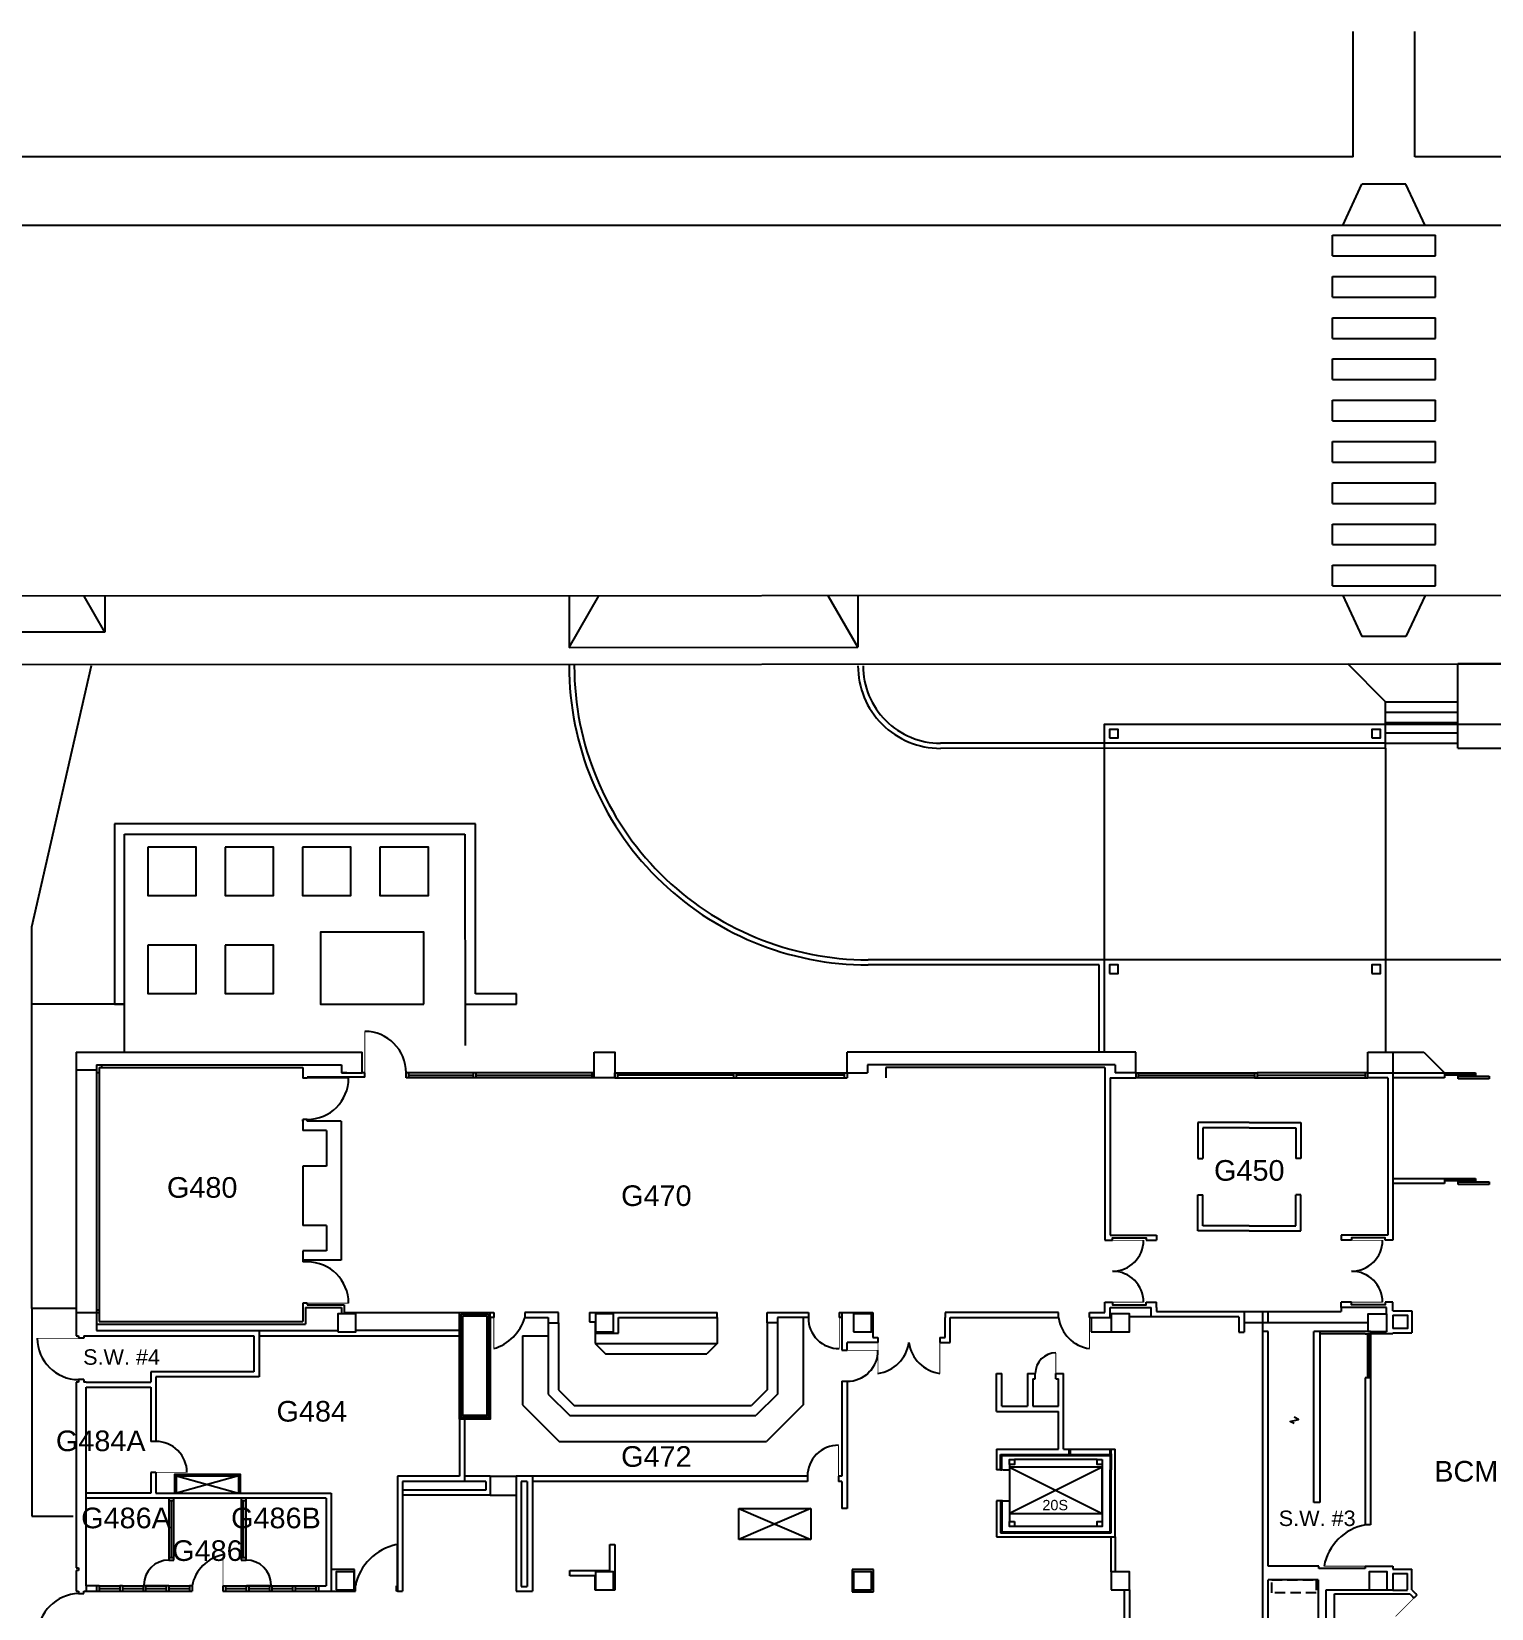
# Model space of a CAD drawing. Header units: inches. Extents: x -3386 to 4701, y -741 to 3764.
# Drawn here: x 214 to 1912, y 1929 to 3764 of the extents above; entities that cross this region are included whole.
import ezdxf
from ezdxf.enums import TextEntityAlignment as Align

# ---------------------------------------------------------------- set-up
doc = ezdxf.new("R2010")
doc.units = ezdxf.units.IN
doc.header["$LTSCALE"] = 96
doc.header["$MEASUREMENT"] = 0
doc.linetypes.add('HIDDEN2', pattern=[0.1875, 0.125, -0.0625])
for name, color, linetype in [('A-ANNO-ROOM', 4, 'CONTINUOUS'), ('A-ANNO-TEXT', 4, 'CONTINUOUS'), ('A-COLS', 5, 'CONTINUOUS'), ('A-DOOR', 2, 'CONTINUOUS'), ('A-FLOR-CASE', 3, 'CONTINUOUS'), ('A-FLOR-CASE-UPPR', 3, 'HIDDEN2'), ('A-FLOR-EVTR', 1, 'CONTINUOUS'), ('A-FLOR-STRS', 2, 'CONTINUOUS'), ('A-GLAZ', 2, 'CONTINUOUS'), ('A-GLAZ-SILL', 1, 'CONTINUOUS'), ('A-SHAFT', 1, 'CONTINUOUS'), ('A-SITE', 8, 'CONTINUOUS'), ('A-WALL-FULL', 6, 'CONTINUOUS')]:
    doc.layers.add(name, color=color, linetype=linetype)
doc.styles.add('ARIAL', font='arial.ttf')

msp = doc.modelspace()

# ---------------------------------------------------------------- linework, layer by layer
at = {"layer": 'A-COLS'}
for points in [[(570, 2251), (591, 2251), (591, 2272), (570, 2272)], [(870, 2251), (891, 2251), (891, 2272), (870, 2272)], [(1170, 2251), (1191, 2251), (1191, 2272), (1170, 2272)], [(1470, 2251), (1491, 2251), (1491, 2272), (1470, 2272)], [(1790, 2251), (1769, 2251), (1769, 2272), (1790, 2272)], [(568, 1951), (589, 1951), (589, 1972), (568, 1972)], [(870, 1951), (891, 1951), (891, 1972), (870, 1972)], [(1170, 1951), (1191, 1951), (1191, 1972), (1170, 1972)], [(1470, 1951), (1491, 1951), (1491, 1972), (1470, 1972)], [(1770, 1951), (1791, 1951), (1791, 1972), (1770, 1972)]]:
    msp.add_lwpolyline(points, close=True, dxfattribs=at)
at = {"layer": 'A-DOOR'}
for p, q in [((1857.5, 2552.5), (1893.5, 2552.5)), ((1893.5, 2552.5), (1893.5, 2549.5)), ((1893.5, 2549.5), (1857.5, 2549.5)), ((1873.5, 2548.5), (1909.5, 2548.5)), ((1873.5, 2545.5), (1873.5, 2548.5)), ((1909.5, 2545.5), (1873.5, 2545.5)), ((1909.5, 2548.5), (1909.5, 2545.5)), ((1857.5, 2429.5), (1893.5, 2429.5)), ((1893.5, 2426.5), (1857.5, 2426.5)), ((1873.5, 2425.5), (1909.5, 2425.5)), ((1873.5, 2422.5), (1873.5, 2425.5)), ((1909.5, 2422.5), (1873.5, 2422.5)), ((1893.5, 2429.5), (1893.5, 2426.5)), ((1909.5, 2425.5), (1909.5, 2422.5))]:
    msp.add_line(p, q, dxfattribs=at)
at = {"layer": 'A-DOOR', "const_width": 1}
for points in [[(601.5, 2600.5), (601.5, 2552.5)], [(534.6, 2546.1), (582.6, 2546.1)], [(1471.5, 2357.5), (1507.5, 2357.5)], [(1749.5, 2357.5), (1785.5, 2357.5)], [(534.6, 2284.4), (582.6, 2284.4)], [(1507.5, 2285.5), (1471.5, 2285.5)], [(1785.5, 2285.5), (1749.5, 2285.5)], [(751.5, 2267.5), (751.5, 2231.5)], [(1153.5, 2267.5), (1153.5, 2231.5)], [(1444.5, 2267.5), (1444.5, 2231.5)], [(220.5, 2243.5), (268.5, 2243.5)], [(1198.5, 2238.5), (1198.5, 2202.5)], [(1270.5, 2238.5), (1270.5, 2202.5)], [(1162.5, 2229.5), (1198.5, 2229.5)], [(1405.5, 2226.5), (1405.5, 2202.5)], [(1152.5, 2083), (1152.5, 2119)], [(358.5, 2087.5), (394.5, 2087.5)], [(638.5, 2003.5), (638.5, 1955.5)], [(436.5, 1955.5), (436.5, 1991.5)], [(1717.5, 1978.5), (1765.5, 1978.5)], [(373.5, 1956.5), (344.5, 1956.5)], [(463.5, 1956.5), (492.5, 1956.5)], [(1822, 1941.2), (1800.8, 1920)]]:
    msp.add_lwpolyline(points, dxfattribs=at)
at = {"layer": 'A-DOOR'}
for centre, radius, start, end in [((601.5, 2552.5), 48, 0, 90), ((534.6, 2546.1), 48, 270, 0), ((1471.5, 2357.5), 36, 270, 0), ((1749.5, 2357.5), 36, 270, 0), ((534.6, 2284.4), 48, 0, 90), ((1471.5, 2285.5), 36, 0, 90), ((1749.5, 2285.5), 36, 0, 90), ((735.8, 2283.2), 54.1, 286.9079, 343.0921), ((1153.2, 2267.2), 35.7, 179.5185, 270.4815), ((1450.5, 2273.5), 42.4, 188.078, 261.922), ((268.5, 2243.5), 48, 180, 270), ((1192.5, 2244.5), 42.4, 278.078, 351.922), ((1276.5, 2244.5), 42.4, 188.078, 261.922), ((1162.8, 2229.2), 35.7, 269.5185, 0.4815), ((1405.5, 2202.5), 24, 90, 180), ((358.8, 2087.8), 35.7, 359.5185, 90.4815), ((1152.2, 2083.3), 35.7, 89.5185, 180.4815), ((1776.6, 1967.4), 60.1, 100.6155, 169.3845), ((650.4, 1943.6), 61, 101.2047, 168.7953), ((373.5, 1956.5), 29, 90, 180), ((445, 1947), 45.3, 100.8139, 169.1861), ((463.5, 1956.5), 29, 0, 90), ((270, 1897), 49.5, 91.7357, 178.2643)]:
    msp.add_arc(centre, radius, start, end, dxfattribs=at)
at = {"layer": 'A-FLOR-CASE'}
for p, q in [((815, 2261.5), (815, 2178.5)), ((827, 2261.5), (827, 2183.5)), ((1011.5, 2267.5), (1011.5, 2237.5)), ((1069.5, 2261.5), (1069.5, 2183.5)), ((1081.5, 2261.5), (1081.5, 2178.5)), ((1111.5, 2267.5), (1111.5, 2166.1)), ((785, 2246.5), (785, 2166.1)), ((785, 2246.5), (815, 2246.5)), ((869.5, 2249.5), (869.5, 2237.5)), ((869.5, 2237.5), (1011.5, 2237.5)), ((869.5, 2237.5), (881.5, 2225.5)), ((881.5, 2225.5), (999.5, 2225.5)), ((1011.5, 2237.5), (999.5, 2225.5)), ((827, 2183.5), (845, 2165.5)), ((1069.5, 2183.5), (1051.5, 2165.5)), ((785, 2166.1), (827.6, 2123.5)), ((815, 2178.5), (840, 2153.5)), ((845, 2165.5), (1051.5, 2165.5)), ((1081.5, 2178.5), (1056.5, 2153.5)), ((1111.5, 2166.1), (1068.9, 2123.5)), ((840, 2153.5), (1056.5, 2153.5)), ((827.6, 2123.5), (1068.9, 2123.5)), ((747.5, 2083), (777.5, 2083)), ((747.5, 2061), (777.5, 2061))]:
    msp.add_line(p, q, dxfattribs=at)
at = {"layer": 'A-FLOR-CASE-UPPR'}
msp.add_lwpolyline([(1656.7, 1962.5), (1708.4, 1962.5), (1708.4, 1947.5), (1656.7, 1947.5)], close=True, dxfattribs=at)
at = {"layer": 'A-FLOR-EVTR'}
for p, q in [((1351.5, 2093.5), (1351.5, 2039.5)), ((1459.5, 2093.5), (1351.5, 2093.5)), ((1459.5, 2093.5), (1351.5, 2039.5)), ((1351.5, 2093.5), (1459.5, 2039.5)), ((1459.5, 2039.5), (1459.5, 2093.5)), ((1351.5, 2039.5), (1459.5, 2039.5))]:
    msp.add_line(p, q, dxfattribs=at)
at = {"layer": 'A-FLOR-STRS'}
msp.add_lwpolyline([(1682.9, 2144.4), (1678.1, 2146.8), (1687.7, 2149.2), (1682.9, 2151.6)], dxfattribs=at)
at = {"layer": 'A-GLAZ'}
for p, q in [((652.5, 2549.5), (727.5, 2549.5)), ((730.5, 2549.5), (865.5, 2549.5)), ((1030.5, 2549.5), (895.5, 2549.5)), ((1159.5, 2549.5), (1033.5, 2549.5)), ((1501.5, 2549.5), (1636.5, 2549.5)), ((1639.5, 2549.5), (1765.5, 2549.5)), ((376.5, 1988.5), (376.5, 2054.5)), ((460.5, 1988.5), (460.5, 2054.5)), ((292.5, 1952.5), (316.5, 1952.5)), ((319.5, 1952.5), (343.5, 1952.5)), ((346.5, 1952.5), (370.5, 1952.5)), ((373.5, 1952.5), (397.5, 1952.5)), ((439.5, 1952.5), (463.5, 1952.5)), ((466.5, 1952.5), (490.5, 1952.5)), ((493.5, 1952.5), (517.5, 1952.5)), ((520.5, 1952.5), (544.5, 1952.5))]:
    msp.add_line(p, q, dxfattribs=at)
at = {"layer": 'A-GLAZ-SILL'}
for p, q in [((868.5, 2552.5), (649.5, 2552.5)), ((649.5, 2546.5), (649.5, 2552.5)), ((652.5, 2552.5), (652.5, 2546.5)), ((727.5, 2552.5), (727.5, 2546.5)), ((730.5, 2552.5), (730.5, 2546.5)), ((865.5, 2552.5), (865.5, 2546.5)), ((868.5, 2546.5), (868.5, 2552.5)), ((892.5, 2546.5), (892.5, 2552.5)), ((892.5, 2552.5), (1159.5, 2552.5)), ((895.5, 2552.5), (895.5, 2546.5)), ((1030.5, 2552.5), (1030.5, 2546.5)), ((1033.5, 2552.5), (1033.5, 2546.5)), ((1159.5, 2552.5), (1162.5, 2552.5)), ((1159.5, 2546.5), (1159.5, 2552.5)), ((1162.5, 2552.5), (1162.5, 2546.5)), ((1498.5, 2552.5), (1498.5, 2546.5)), ((1498.5, 2552.5), (1639.5, 2552.5)), ((1501.5, 2546.5), (1501.5, 2552.5)), ((1636.5, 2552.5), (1636.5, 2546.5)), ((1768.5, 2552.5), (1639.5, 2552.5)), ((1639.5, 2552.5), (1639.5, 2546.5)), ((1765.5, 2552.5), (1765.5, 2546.5)), ((1768.5, 2546.5), (1768.5, 2552.5)), ((868.5, 2546.5), (649.5, 2546.5)), ((892.5, 2546.5), (1162.5, 2546.5)), ((1639.5, 2546.5), (1498.5, 2546.5)), ((1636.5, 2546.5), (1768.5, 2546.5)), ((373.5, 2057.5), (373.5, 1985.5)), ((379.5, 1985.5), (379.5, 2057.5)), ((457.5, 2057.5), (457.5, 1985.5)), ((463.5, 1985.5), (463.5, 2057.5)), ((379.5, 2054.5), (373.5, 2054.5)), ((463.5, 2054.5), (457.5, 2054.5)), ((373.5, 1988.5), (379.5, 1988.5)), ((373.5, 1985.5), (379.5, 1985.5)), ((457.5, 1988.5), (463.5, 1988.5)), ((457.5, 1985.5), (463.5, 1985.5)), ((292.5, 1955.5), (289.5, 1955.5)), ((289.5, 1949.5), (292.5, 1949.5)), ((292.5, 1955.5), (292.5, 1949.5)), ((292.5, 1955.5), (316.5, 1955.5)), ((292.5, 1949.5), (316.5, 1949.5)), ((316.5, 1955.5), (316.5, 1949.5)), ((319.5, 1955.5), (316.5, 1955.5)), ((316.5, 1949.5), (319.5, 1949.5)), ((319.5, 1955.5), (319.5, 1949.5)), ((319.5, 1955.5), (343.5, 1955.5)), ((319.5, 1949.5), (343.5, 1949.5)), ((343.5, 1955.5), (343.5, 1949.5)), ((346.5, 1955.5), (343.5, 1955.5)), ((343.5, 1949.5), (346.5, 1949.5)), ((346.5, 1955.5), (346.5, 1949.5)), ((346.5, 1955.5), (370.5, 1955.5)), ((346.5, 1949.5), (370.5, 1949.5)), ((370.5, 1955.5), (370.5, 1949.5)), ((373.5, 1955.5), (370.5, 1955.5)), ((370.5, 1949.5), (373.5, 1949.5)), ((373.5, 1955.5), (373.5, 1949.5)), ((373.5, 1955.5), (397.5, 1955.5)), ((373.5, 1949.5), (397.5, 1949.5)), ((400.5, 1955.5), (397.5, 1955.5)), ((397.5, 1955.5), (397.5, 1949.5)), ((397.5, 1949.5), (400.5, 1949.5)), ((400.5, 1955.5), (400.5, 1949.5)), ((436.5, 1955.5), (439.5, 1955.5)), ((436.5, 1955.5), (436.5, 1949.5)), ((436.5, 1949.5), (439.5, 1949.5)), ((439.5, 1955.5), (439.5, 1949.5)), ((439.5, 1955.5), (463.5, 1955.5)), ((439.5, 1949.5), (463.5, 1949.5)), ((463.5, 1955.5), (463.5, 1949.5)), ((463.5, 1955.5), (466.5, 1955.5)), ((463.5, 1949.5), (466.5, 1949.5)), ((466.5, 1955.5), (466.5, 1949.5)), ((466.5, 1955.5), (490.5, 1955.5)), ((466.5, 1949.5), (490.5, 1949.5)), ((490.5, 1955.5), (490.5, 1949.5)), ((490.5, 1955.5), (493.5, 1955.5)), ((490.5, 1949.5), (493.5, 1949.5)), ((493.5, 1955.5), (493.5, 1949.5)), ((493.5, 1955.5), (517.5, 1955.5)), ((493.5, 1949.5), (517.5, 1949.5)), ((517.5, 1955.5), (517.5, 1949.5)), ((517.5, 1955.5), (520.5, 1955.5)), ((517.5, 1949.5), (520.5, 1949.5)), ((520.5, 1955.5), (520.5, 1949.5)), ((520.5, 1955.5), (544.5, 1955.5)), ((520.5, 1949.5), (544.5, 1949.5)), ((544.5, 1955.5), (544.5, 1949.5)), ((544.5, 1955.5), (547.5, 1955.5)), ((544.5, 1949.5), (547.5, 1949.5))]:
    msp.add_line(p, q, dxfattribs=at)
at = {"layer": 'A-SHAFT'}
for p, q in [((382.5, 2083.5), (454.5, 2063.5)), ((454.5, 2083.5), (382.5, 2063.5)), ((1036.5, 2009.5), (1036.5, 2045.5)), ((1036.5, 2045.5), (1120.5, 2045.5)), ((1036.5, 2045.5), (1120.5, 2009.5)), ((1120.5, 2045.5), (1036.5, 2009.5)), ((1120.5, 2045.5), (1120.5, 2009.5)), ((1120.5, 2009.5), (1036.5, 2009.5))]:
    msp.add_line(p, q, dxfattribs=at)
at = {"layer": 'A-SITE'}
for p, q in [((1751.2, 3617.9), (1751.2, 3763.7)), ((1823.2, 3617.9), (1823.2, 3763.7)), ((1751.2, 3617.9), (-3372.6, 3617.9)), ((1751.2, 3617.9), (121.3, 3617.9)), ((4519.3, 3617.9), (1823.2, 3617.9)), ((4519.3, 3617.9), (1823.2, 3617.9)), ((1739.2, 3538), (1761.6, 3586)), ((1812.8, 3586), (1761.6, 3586)), ((1835.2, 3537.9), (1812.8, 3586)), ((4519.3, 3537.9), (-3372.6, 3537.9)), ((4519.3, 3537.9), (121.3, 3537.9)), ((1727.2, 3502.8), (1727.2, 3526.8)), ((1727.2, 3526.8), (1847.2, 3526.8)), ((1847.2, 3502.8), (1847.2, 3526.8)), ((1727.2, 3502.8), (1847.2, 3502.8)), ((1727.2, 3454.8), (1727.2, 3478.8)), ((1727.2, 3478.8), (1847.2, 3478.8)), ((1847.2, 3454.8), (1847.2, 3478.8)), ((1727.2, 3454.8), (1847.2, 3454.8)), ((1727.2, 3406.8), (1727.2, 3430.8)), ((1727.2, 3430.8), (1847.2, 3430.8)), ((1847.2, 3406.8), (1847.2, 3430.8)), ((1727.2, 3406.8), (1847.2, 3406.8)), ((1727.2, 3358.8), (1727.2, 3382.8)), ((1727.2, 3382.8), (1847.2, 3382.8)), ((1847.2, 3358.8), (1847.2, 3382.8)), ((1727.2, 3358.8), (1847.2, 3358.8)), ((1727.2, 3310.8), (1727.2, 3334.8)), ((1727.2, 3334.8), (1847.2, 3334.8)), ((1847.2, 3310.8), (1847.2, 3334.8)), ((1727.2, 3310.8), (1847.2, 3310.8)), ((1727.2, 3262.8), (1727.2, 3286.8)), ((1727.2, 3286.8), (1847.2, 3286.8)), ((1847.2, 3262.8), (1847.2, 3286.8)), ((1727.2, 3262.8), (1847.2, 3262.8)), ((1727.2, 3214.8), (1727.2, 3238.8)), ((1727.2, 3238.8), (1847.2, 3238.8)), ((1847.2, 3214.8), (1847.2, 3238.8)), ((1727.2, 3214.8), (1847.2, 3214.8)), ((1727.2, 3166.8), (1727.2, 3190.8)), ((1727.2, 3190.8), (1847.2, 3190.8)), ((1847.2, 3166.8), (1847.2, 3190.8)), ((1727.2, 3166.8), (1847.2, 3166.8)), ((1727.2, 3118.8), (1727.2, 3142.8)), ((1727.2, 3142.8), (1847.2, 3142.8)), ((1847.2, 3118.8), (1847.2, 3142.8)), ((1727.2, 3118.8), (1847.2, 3118.8)), ((2118.6, 3107.9), (121.3, 3106.9)), ((299.2, 3065), (274.9, 3107)), ((299.2, 3107), (299.2, 3065)), ((839.2, 3107.3), (839.2, 3047.3)), ((839.2, 3047.3), (873.8, 3107.3)), ((1175.2, 3047.4), (1140.5, 3107.4)), ((1175.2, 3107.4), (1175.2, 3047.4)), ((1739.2, 3107.7), (1761.6, 3059.8)), ((1835.2, 3107.8), (1812.8, 3059.8)), ((299.2, 3065), (121.2, 3064.9)), ((839.2, 3047.3), (1175.2, 3047.4)), ((1812.8, 3059.8), (1761.6, 3059.8)), ((30.1, 3027.5), (2145.8, 3028.1)), ((839.2, 3027.7), (839.2, 3025.8)), ((845.2, 3027.7), (845.2, 3025.8)), ((1789, 2983.9), (1745, 3028)), ((1873, 2929.9), (1873, 3028.4)), ((1873, 3028.4), (2071, 3028.4)), ((214, 2722), (283.6, 3026.3)), ((1789, 2929.9), (1789, 2983.9)), ((1789, 2983.9), (1873, 2983.9)), ((1789, 2971.9), (1873, 2971.9)), ((1789, 2959.9), (1873, 2959.9)), ((1789, 2935.9), (1271.2, 2935.8)), ((1789, 2947.9), (1873, 2947.9)), ((1789, 2935.9), (1873, 2935.9)), ((1789, 2929.9), (1271.2, 2929.8)), ((1789, 2929.9), (1789, 2576.7)), ((1873, 2929.9), (1975, 2929.9)), ((730.1, 2842.1), (310.1, 2842.1)), ((310.1, 2842.1), (310.1, 2632.1)), ((322, 2576.5), (322, 2830)), ((322, 2830), (718, 2830)), ((718, 2830), (718.1, 2584.1)), ((730.1, 2644.1), (730.1, 2842.1)), ((214, 2278), (214, 2722)), ((1462, 2683.8), (1187.2, 2683.8)), ((2092, 2684), (1462, 2683.8)), ((1462, 2576.5), (1462, 2683.8)), ((1456, 2677.8), (1187.2, 2677.8)), ((1456, 2576.5), (1456, 2677.8)), ((778.1, 2644.1), (730.1, 2644.1)), ((778.1, 2632.1), (778.1, 2644.1)), ((322, 2632.1), (214, 2632.1)), ((310.1, 2632.1), (322, 2632.1)), ((718.1, 2632.1), (778.1, 2632.1)), ((265.5, 2278), (214, 2278)), ((214, 2278), (214, 2036.6)), ((214, 2036.6), (262, 2036.6))]:
    msp.add_line(p, q, dxfattribs=at)
msp.add_lwpolyline([(1462, 2683.8), (1462, 2957.9), (2117, 2957.9), (2117, 2661.8), (2060, 2661.8), (2060, 2576.7)], dxfattribs=at)
for points in [[(1468, 2941.9), (1478, 2941.9), (1478, 2951.9), (1468, 2951.9)], [(1773, 2941.9), (1783, 2941.9), (1783, 2951.9), (1773, 2951.9)], [(349, 2815), (349, 2758.6), (405.4, 2758.6), (405.4, 2815)], [(439, 2815), (439, 2758.6), (495.4, 2758.6), (495.4, 2815)], [(529, 2815), (529, 2758.6), (585.4, 2758.6), (585.4, 2815)], [(619, 2815), (619, 2758.6), (675.4, 2758.6), (675.4, 2815)], [(670.1, 2632.1), (670.1, 2716.1), (550.1, 2716.1), (550.1, 2632.1)], [(349, 2701), (349, 2644.6), (405.4, 2644.6), (405.4, 2701)], [(439, 2701), (439, 2644.6), (495.4, 2644.6), (495.4, 2701)], [(1468, 2667.8), (1478, 2667.8), (1478, 2677.8), (1468, 2677.8)], [(1773, 2667.8), (1783, 2667.8), (1783, 2677.8), (1773, 2677.8)]]:
    msp.add_lwpolyline(points, close=True, dxfattribs=at)
for centre, radius in [((1187.2, 3025.8), 348), ((1187.2, 3025.8), 342), ((1271.2, 3025.8), 96), ((1271.2, 3025.8), 90)]:
    msp.add_arc(centre, radius, 180, 270.01, dxfattribs=at)
at = {"layer": 'A-WALL-FULL'}
for p, q in [((265.5, 2576.5), (598.5, 2576.5)), ((265.5, 2576.5), (265.5, 2246.5)), ((598.5, 2552.5), (598.5, 2576.5)), ((1162.5, 2552.5), (1162.5, 2576.5)), ((1498.5, 2576.5), (1162.5, 2576.5)), ((1498.5, 2552.5), (1498.5, 2576.5)), ((1768.5, 2576.5), (1792.5, 2576.5)), ((1768.5, 2552.5), (1768.5, 2576.5)), ((1792.5, 2576.5), (1797.5, 2576.5)), ((1797.5, 2576.5), (1797.5, 2546.5)), ((1797.5, 2576.5), (1833.5, 2576.5)), ((1833.5, 2576.5), (1857.5, 2552.5)), ((289.5, 2555.5), (265.5, 2555.5)), ((289.5, 2561.5), (289.5, 2252.5)), ((289.5, 2561.5), (574.5, 2561.5)), ((292.5, 2552.5), (289.5, 2552.5)), ((292.5, 2558.5), (529.4, 2558.5)), ((292.5, 2558.5), (292.5, 2263)), ((295.5, 2558.5), (295.5, 2561.5)), ((529.4, 2558.5), (529.4, 2546.1)), ((574.5, 2561.5), (574.5, 2552.5)), ((580.5, 2552.5), (574.5, 2552.5)), ((574.5, 2552.5), (598.5, 2552.5)), ((601.5, 2552.5), (598.5, 2552.5)), ((601.5, 2547.4), (601.5, 2552.5)), ((1162.5, 2552.5), (1186.5, 2552.5)), ((1186.5, 2561.5), (1186.5, 2552.5)), ((1474.5, 2561.5), (1186.5, 2561.5)), ((1207.5, 2558.5), (1207.5, 2546.5)), ((1462.5, 2558.5), (1207.5, 2558.5)), ((1462.5, 2558.5), (1462.5, 2546.5)), ((1474.5, 2561.5), (1474.5, 2552.5)), ((1498.5, 2552.5), (1474.5, 2552.5)), ((1768.5, 2552.5), (1797.5, 2552.5)), ((1797.5, 2552.5), (1857.5, 2552.5)), ((1857.5, 2552.5), (1857.5, 2546.5)), ((534.6, 2546.1), (529.4, 2546.1)), ((601.5, 2547.4), (534.6, 2547.4)), ((534.6, 2546.1), (534.6, 2547.4)), ((1462.5, 2546.5), (1462.5, 2357.5)), ((1468.5, 2546.5), (1468.5, 2363.5)), ((1468.5, 2546.5), (1498.5, 2546.5)), ((1791.5, 2546.5), (1768.5, 2546.5)), ((1791.5, 2546.5), (1791.5, 2363.5)), ((1797.5, 2546.5), (1797.5, 2357.5)), ((1857.5, 2546.5), (1797.5, 2546.5)), ((1797.5, 2546.5), (1797.5, 2426.5)), ((529.4, 2496.1), (529.4, 2498.1)), ((534.6, 2498.1), (529.4, 2498.1)), ((529.4, 2498.1), (529.4, 2485.4)), ((534.6, 2496.1), (534.6, 2498.1)), ((574.1, 2496.1), (534.6, 2496.1)), ((574.1, 2496.1), (574.1, 2334.4)), ((556.9, 2485.4), (529.4, 2485.4)), ((556.9, 2485.4), (556.9, 2443.6)), ((1630.5, 2494.5), (1570.5, 2494.5)), ((1570.5, 2494.5), (1570.5, 2452.5)), ((1630.5, 2488.5), (1576.5, 2488.5)), ((1576.5, 2488.5), (1576.5, 2452.5)), ((1630.5, 2494.5), (1690.5, 2494.5)), ((1630.5, 2488.5), (1684.5, 2488.5)), ((1684.5, 2488.5), (1684.5, 2452.5)), ((1690.5, 2494.5), (1690.5, 2452.5)), ((556.9, 2443.6), (529.4, 2443.6)), ((529.4, 2443.6), (529.4, 2374.9)), ((1570.5, 2452.5), (1576.5, 2452.5)), ((1690.5, 2452.5), (1684.5, 2452.5)), ((1797.5, 2429.5), (1857.5, 2429.5)), ((1857.5, 2423.5), (1797.5, 2423.5)), ((1857.5, 2429.5), (1857.5, 2423.5)), ((1570.5, 2410.5), (1576.5, 2410.5)), ((1570.5, 2368.5), (1570.5, 2410.5)), ((1576.5, 2374.5), (1576.5, 2410.5)), ((1690.5, 2410.5), (1684.5, 2410.5)), ((1684.5, 2374.5), (1684.5, 2410.5)), ((1690.5, 2368.5), (1690.5, 2410.5)), ((556.9, 2374.9), (529.4, 2374.9)), ((556.9, 2374.9), (556.9, 2345.1)), ((1630.5, 2368.5), (1570.5, 2368.5)), ((1630.5, 2374.5), (1576.5, 2374.5)), ((1630.5, 2374.5), (1684.5, 2374.5)), ((1630.5, 2368.5), (1690.5, 2368.5)), ((1462.5, 2357.5), (1471.5, 2357.5)), ((1468.5, 2363.5), (1522.5, 2363.5)), ((1510.5, 2357.5), (1522.5, 2357.5)), ((1522.5, 2363.5), (1522.5, 2357.5)), ((1737.5, 2363.5), (1737.5, 2357.5)), ((1791.5, 2363.5), (1737.5, 2363.5)), ((1749.5, 2357.5), (1737.5, 2357.5)), ((1797.5, 2357.5), (1788.5, 2357.5)), ((556.9, 2345.1), (529.4, 2345.1)), ((529.4, 2345.1), (529.4, 2334.4)), ((529.4, 2334.4), (529.4, 2332.4)), ((574.1, 2334.4), (529.4, 2334.4)), ((534.6, 2332.4), (529.4, 2332.4)), ((534.6, 2334.4), (534.6, 2332.4)), ((289.5, 2276.5), (292.5, 2276.5)), ((534.6, 2284.4), (529.4, 2284.4)), ((529.4, 2284.4), (529.4, 2263)), ((532.4, 2279.5), (574.5, 2279.5)), ((532.4, 2279.5), (532.4, 2260)), ((534.6, 2284.4), (534.6, 2282.5)), ((534.6, 2282.5), (577.5, 2282.5)), ((574.5, 2279.5), (574.5, 2272)), ((577.5, 2282.5), (577.5, 2273.5)), ((1462.5, 2285.5), (1471.5, 2285.5)), ((1462.5, 2273.5), (1462.5, 2285.5)), ((1468.5, 2279.5), (1516.5, 2279.5)), ((1468.5, 2267.5), (1468.5, 2279.5)), ((1510.5, 2285.5), (1522.5, 2285.5)), ((1516.5, 2268.5), (1516.5, 2279.5)), ((1522.5, 2279.5), (1522.5, 2285.5)), ((1522.5, 2279.5), (1522.5, 2274.5)), ((1737.5, 2279.5), (1737.5, 2285.5)), ((1749.5, 2285.5), (1737.5, 2285.5)), ((1737.5, 2279.5), (1737.5, 2274.5)), ((1790, 2279.5), (1737.5, 2279.5)), ((1797.5, 2285.5), (1788.5, 2285.5)), ((1790, 2272), (1790, 2279.5)), ((1797.5, 2275.3), (1797.5, 2285.5)), ((1797.5, 2275.3), (1819.5, 2275.3)), ((1819.5, 2275.3), (1819.5, 2249.8)), ((265.5, 2273.5), (289.5, 2273.5)), ((289.5, 2273.5), (292.5, 2273.5)), ((289.5, 2260), (532.4, 2260)), ((292.5, 2263), (529.4, 2263)), ((577.5, 2273.5), (711.5, 2273.5)), ((713.5, 2271.5), (745.5, 2271.5)), ((715.5, 2269.5), (743.5, 2269.5)), ((747.5, 2267.5), (747.5, 2273.5)), ((751.5, 2267.5), (747.5, 2267.5)), ((751.5, 2273.5), (751.5, 2267.5)), ((787.5, 2273.5), (787.5, 2267.5)), ((827, 2273.5), (787.5, 2273.5)), ((787.5, 2267.5), (815, 2267.5)), ((815, 2267.5), (815, 2261.5)), ((815, 2261.5), (827, 2261.5)), ((827, 2261.5), (827, 2273.5)), ((863, 2273.5), (863, 2262.5)), ((863, 2273.5), (1011.5, 2273.5)), ((863, 2262.5), (869.5, 2262.5)), ((869.5, 2262.5), (869.5, 2249.5)), ((896.5, 2249.5), (896.5, 2267.5)), ((896.5, 2267.5), (1011.5, 2267.5)), ((1011.5, 2267.5), (1011.5, 2273.5)), ((1069.5, 2273.5), (1117.5, 2273.5)), ((1069.5, 2261.5), (1069.5, 2273.5)), ((1081.5, 2261.5), (1069.5, 2261.5)), ((1117.5, 2267.5), (1081.5, 2267.5)), ((1081.5, 2267.5), (1081.5, 2261.5)), ((1117.5, 2273.5), (1117.5, 2267.5)), ((1153.5, 2273.5), (1153.5, 2267.5)), ((1153.5, 2273.5), (1156.5, 2273.5)), ((1156.5, 2267.5), (1153.5, 2267.5)), ((1156.5, 2273.5), (1156.5, 2267.5)), ((1156.5, 2273.5), (1192.5, 2273.5)), ((1156.5, 2267.5), (1156.5, 2229.5)), ((1192.5, 2273.5), (1192.5, 2250.5)), ((1408.5, 2273.5), (1276.5, 2273.5)), ((1276.5, 2273.5), (1276.5, 2267.5)), ((1276.5, 2244.5), (1276.5, 2267.5)), ((1282.5, 2238.5), (1282.5, 2267.5)), ((1282.5, 2267.5), (1408.5, 2267.5)), ((1408.5, 2267.5), (1408.5, 2273.5)), ((1444.5, 2267.5), (1444.5, 2273.5)), ((1444.5, 2273.5), (1462.5, 2273.5)), ((1444.5, 2267.5), (1468.5, 2267.5)), ((1446.5, 2267.5), (1446.5, 2250.9)), ((1516.5, 2268.5), (1491, 2268.5)), ((1618.5, 2268.5), (1516.5, 2268.5)), ((1522.5, 2274.5), (1624.5, 2274.5)), ((1618.5, 2268.5), (1618.5, 2250.5)), ((1624.5, 2274.5), (1624.5, 2250.5)), ((1624.5, 2274.5), (1737.5, 2274.5)), ((1769, 2261.5), (1624.5, 2261.5)), ((1646.4, 1961.5), (1646.4, 2274.5)), ((1652.4, 2261.5), (1652.4, 2274.5)), ((1797.5, 2270.3), (1797.5, 2254.8)), ((265.5, 2246.5), (268.5, 2246.5)), ((268.5, 2246.5), (268.5, 2243.5)), ((274.5, 2243.5), (268.5, 2243.5)), ((274.5, 2246.5), (274.5, 2243.5)), ((274.5, 2246.5), (289.5, 2246.5)), ((289.5, 2252.5), (478.5, 2252.5)), ((289.5, 2246.5), (472.5, 2246.5)), ((472.5, 2246.5), (472.5, 2204.5)), ((478.5, 2252.5), (478.5, 2198.5)), ((478.5, 2252.5), (570, 2252.5)), ((478.5, 2246.5), (711.5, 2246.5)), ((711.5, 2252.5), (591, 2252.5)), ((869.5, 2249.5), (896.5, 2249.5)), ((1162.5, 2229.5), (1162.5, 2238.5)), ((1198.5, 2238.5), (1162.5, 2238.5)), ((1192.5, 2250.5), (1192.5, 2244.5)), ((1192.5, 2244.5), (1198.5, 2244.5)), ((1198.5, 2244.5), (1198.5, 2238.5)), ((1270.5, 2244.5), (1270.5, 2238.5)), ((1270.5, 2244.5), (1276.5, 2244.5)), ((1270.5, 2238.5), (1282.5, 2238.5)), ((1446.5, 2250.9), (1470, 2250.9)), ((1618.5, 2250.5), (1624.5, 2250.5)), ((1652.4, 2251.4), (1646.4, 2251.4)), ((1652.4, 1978.5), (1652.4, 2251.4)), ((1771.5, 2251.4), (1705.5, 2251.4)), ((1705.5, 2052.5), (1705.5, 2251.4)), ((1712.5, 2251.4), (1712.5, 2052.5)), ((1765.5, 2248.5), (1712.5, 2248.5)), ((1765.5, 2248.5), (1771.5, 2248.5)), ((1768.5, 2197.5), (1768.5, 2248.5)), ((1770.1, 2197.5), (1770.1, 2248.5)), ((1771.5, 2251.4), (1771.5, 2026.5)), ((1780.5, 2248.5), (1771.5, 2248.5)), ((1797.5, 2248.5), (1780.5, 2248.5)), ((1797.5, 2249.8), (1819.5, 2249.8)), ((1797.5, 2249.8), (1797.5, 2248.5)), ((1156.5, 2229.5), (1162.5, 2229.5)), ((472.5, 2204.5), (352.5, 2204.5)), ((352.5, 2204.5), (352.5, 2192.5)), ((1336.5, 2202.5), (1342.5, 2202.5)), ((1336.5, 2158.5), (1336.5, 2202.5)), ((1342.5, 2164.5), (1342.5, 2202.5)), ((1372.5, 2202.5), (1372.5, 2164.5)), ((1372.5, 2202.5), (1381.5, 2202.5)), ((1381.5, 2196.5), (1381.5, 2202.5)), ((1405.5, 2196.5), (1405.5, 2202.5)), ((1405.5, 2202.5), (1414.5, 2202.5)), ((1414.5, 2114.5), (1414.5, 2202.5)), ((268.5, 2192.5), (265.5, 2192.5)), ((265.5, 2192.5), (265.5, 1976.5)), ((268.5, 2195.5), (268.5, 2192.5)), ((274.5, 2195.5), (268.5, 2195.5)), ((274.5, 2195.5), (274.5, 2192.5)), ((277.5, 2192.5), (274.5, 2192.5)), ((277.5, 2192.5), (352.5, 2192.5)), ((277.5, 2186.5), (352.5, 2186.5)), ((352.5, 2186.5), (352.5, 2123.5)), ((478.5, 2198.5), (358.5, 2198.5)), ((358.5, 2198.5), (358.5, 2123.5)), ((1156.5, 2193.5), (1156.5, 2083)), ((1156.5, 2193.5), (1162.5, 2193.5)), ((1162.5, 2193.5), (1162.5, 2045.5)), ((1378.5, 2196.5), (1381.5, 2196.5)), ((1378.5, 2196.5), (1378.5, 2164.5)), ((1405.5, 2196.5), (1408.5, 2196.5)), ((1408.5, 2164.5), (1408.5, 2196.5)), ((1765.5, 2197.5), (1765.5, 2026.5)), ((1771.5, 2197.5), (1765.5, 2197.5)), ((711.5, 2149.5), (711.5, 2083)), ((717.5, 2149.5), (717.5, 2077)), ((1336.5, 2158.5), (1408.5, 2158.5)), ((1342.5, 2164.5), (1372.5, 2164.5)), ((1378.5, 2164.5), (1408.5, 2164.5)), ((1408.5, 2114.5), (1408.5, 2158.5)), ((358.5, 2123.5), (352.5, 2123.5)), ((1336.5, 2114.5), (1408.5, 2114.5)), ((1336.5, 2114.5), (1336.5, 2090.5)), ((1414.5, 2114.5), (1474.5, 2114.5)), ((1421.1, 2108.5), (1421.1, 2114.5)), ((1422.6, 2108.5), (1422.6, 2114.5)), ((1468.5, 2108.5), (1468.5, 2114.9)), ((1470, 2108.5), (1470, 2114.5)), ((1474.5, 2108.5), (1474.5, 2114.5)), ((1341, 2090.5), (1341, 2108.5)), ((1341, 2108.5), (1421.1, 2108.5)), ((1342.5, 2090.5), (1342.5, 2107)), ((1342.5, 2107), (1468.5, 2107)), ((1351.5, 2096.5), (1351.5, 2090.5)), ((1453.5, 2102.5), (1357.5, 2102.5)), ((1422.6, 2108.5), (1468.5, 2108.5)), ((1459.5, 2096.5), (1459.5, 2090.5)), ((1468.5, 2107), (1468.5, 2090.5)), ((1470, 2109.2), (1470, 2090.5)), ((1474.5, 2090.5), (1474.5, 2108.5)), ((358.5, 2087.5), (352.5, 2087.5)), ((352.5, 2087.5), (352.5, 2063.5)), ((358.5, 2087.5), (358.5, 2063.5)), ((639.5, 2083), (639.5, 1949.5)), ((711.5, 2083), (639.5, 2083)), ((717.5, 2077), (645.5, 2077)), ((645.5, 2077), (645.5, 1949.5)), ((747.5, 2083), (717.5, 2083)), ((742.2, 2077), (717.5, 2077)), ((742.2, 2077), (742.2, 2067)), ((747.5, 2083), (747.5, 2061)), ((777.5, 2083), (777.5, 1949.5)), ((1116.5, 2083), (777.5, 2083)), ((783.5, 2077), (783.5, 1954.8)), ((790.5, 2077), (783.5, 2077)), ((790.5, 2077), (790.5, 1954.8)), ((796.5, 2083), (796.5, 1949.5)), ((1116.5, 2077), (796.5, 2077)), ((1116.5, 2083), (1116.5, 2077)), ((1156.5, 2083), (1152.5, 2083)), ((1152.5, 2083), (1152.5, 2077)), ((1156.5, 2077), (1152.5, 2077)), ((1156.5, 2077), (1156.5, 2045.5)), ((1342.5, 2090.5), (1336.5, 2090.5)), ((1341, 2090.5), (1342.5, 2090.5)), ((1343.2, 2090.5), (1351.5, 2090.5)), ((1459.5, 2090.5), (1459.5, 2030.5)), ((1468.5, 2018.5), (1468.5, 2090.5)), ((1470, 2017), (1470, 2090.5)), ((1474.5, 2012.5), (1474.5, 2090.5)), ((352.5, 2063.5), (277.5, 2063.5)), ((352.5, 2057.5), (277.5, 2057.5)), ((556.5, 2057.5), (352.5, 2057.5)), ((358.5, 2063.5), (562.5, 2063.5)), ((556.5, 2057.5), (556.5, 1955.5)), ((562.5, 2063.5), (562.5, 2057.5)), ((562.5, 2057.5), (562.5, 1949.5)), ((742.2, 2067), (645.5, 2067)), ((747.5, 2061), (645.5, 2061)), ((1162.5, 2045.5), (1156.5, 2045.5)), ((1336.5, 2054.5), (1336.5, 2012.5)), ((1343.2, 2054.5), (1336.5, 2054.5)), ((1341, 2054.5), (1341, 2017)), ((1342.5, 2054.5), (1342.5, 2018.5)), ((1343.2, 2054.5), (1351.5, 2054.5)), ((1351.5, 2054.5), (1351.5, 2030.5)), ((1712.5, 2052.5), (1705.5, 2052.5)), ((1342.5, 2018.5), (1468.5, 2018.5)), ((1453.5, 2024.5), (1357.5, 2024.5)), ((1771.5, 2026.5), (1765.5, 2026.5)), ((886.5, 1973.5), (886.5, 2003.5)), ((886.5, 2003.5), (892.5, 2003.5)), ((892.5, 2003.5), (892.5, 1950.5)), ((1336.5, 2012.5), (1474.5, 2012.5)), ((1341, 2017), (1470, 2017)), ((1469.5, 2012.5), (1469.5, 1972)), ((1474.5, 2012.5), (1474.5, 1972)), ((265.5, 1976.5), (268.5, 1976.5)), ((268.5, 1973.5), (265.5, 1973.5)), ((265.5, 1973.5), (265.5, 1949.5)), ((268.5, 1976.5), (268.5, 1973.5)), ((589.5, 1974.5), (562.5, 1974.5)), ((589.5, 1949.5), (589.5, 1974.5)), ((839.9, 1967.3), (839.9, 1973.5)), ((839.9, 1973.5), (886.5, 1973.5)), ((869.9, 1967.3), (839.9, 1967.3)), ((869.5, 1950.5), (869.5, 1967.3)), ((1193.5, 1974.5), (1168.5, 1974.5)), ((1168.5, 1974.5), (1168.5, 1948.5)), ((1193.5, 1948.5), (1193.5, 1974.5)), ((1711.5, 1978.5), (1652.4, 1978.5)), ((1711.5, 1975.5), (1711.5, 1978.5)), ((1765.5, 1975.5), (1711.5, 1975.5)), ((1765.5, 1978.5), (1765.5, 1975.5)), ((1765.5, 1978.5), (1797.5, 1978.5)), ((1765.5, 1978.5), (1781.5, 1978.5)), ((1797.5, 1978.5), (1797.5, 1974.8)), ((1797.5, 1974.8), (1819.5, 1974.8)), ((1797.5, 1969.8), (1814.5, 1969.8)), ((1797.5, 1969.8), (1797.5, 1950.5)), ((1814.5, 1950.8), (1814.5, 1969.8)), ((1819.5, 1950.8), (1819.5, 1974.8)), ((265.5, 1949.5), (268.5, 1949.5)), ((268.5, 1949.5), (268.5, 1946.5)), ((268.5, 1946.5), (274.5, 1946.5)), ((274.5, 1946.5), (274.5, 1949.5)), ((274.5, 1949.5), (289.5, 1949.5)), ((277.5, 1955.5), (277.5, 1949.5)), ((289.5, 1955.5), (277.5, 1955.5)), ((289.5, 1955.5), (289.5, 1949.5)), ((547.5, 1955.5), (547.5, 1949.5)), ((547.5, 1955.5), (556.5, 1955.5)), ((547.5, 1949.5), (562.5, 1949.5)), ((562.5, 1949.5), (589.5, 1949.5)), ((590.5, 1955.5), (589.5, 1955.5)), ((589.5, 1949.5), (590.5, 1949.5)), ((590.5, 1949.5), (590.5, 1955.5)), ((638.5, 1949.5), (638.5, 1955.5)), ((638.5, 1955.5), (639.5, 1955.5)), ((639.5, 1949.5), (638.5, 1949.5)), ((639.5, 1949.5), (645.5, 1949.5)), ((777.5, 1949.5), (796.5, 1949.5)), ((783.5, 1954.8), (790.5, 1954.8)), ((892.5, 1950.5), (869.5, 1950.5)), ((1168.5, 1948.5), (1193.5, 1948.5)), ((1485, 1951), (1485, 1836)), ((1491, 1951), (1491, 1842)), ((1646.4, 1842), (1646.4, 1961.5)), ((1710.5, 1962.5), (1652.4, 1962.5)), ((1652.4, 1849.5), (1652.4, 1962.5)), ((1710.5, 1962.5), (1710.5, 1849.5)), ((1791.5, 1950.5), (1719.5, 1950.5)), ((1719.5, 1950.5), (1719.5, 1843.3)), ((1729.5, 1869.1), (1729.6, 1946.1)), ((1729.6, 1946.1), (1784.2, 1946.1)), ((1784.2, 1946.1), (1817.1, 1946.1)), ((1797.5, 1950.5), (1791.5, 1950.5)), ((1797.5, 1950.5), (1814.5, 1950.5)), ((1817.1, 1946.1), (1820.6, 1942.6)), ((1819.5, 1950.8), (1824.1, 1946.1)), ((1819.5, 1950.8), (1819.5, 1950.8)), ((1825.6, 1944.7), (1822, 1941.2)), ((1825.6, 1944.7), (1824.1, 1946.1)), ((1820.6, 1942.6), (1822, 1941.2))]:
    msp.add_line(p, q, dxfattribs=at)
msp.add_lwpolyline([(868.5, 2576.5), (892.5, 2576.5), (892.5, 2546.5), (868.5, 2546.5)], close=True, dxfattribs=at)
for points in [[(1471.5, 2357.5), (1471.5, 2360.5), (1510.5, 2360.5), (1510.5, 2357.5)], [(1788.5, 2357.5), (1788.5, 2360.5), (1749.5, 2360.5), (1749.5, 2357.5)], [(1471.5, 2285.5), (1471.5, 2282.5), (1510.5, 2282.5), (1510.5, 2285.5)], [(1788.5, 2285.5), (1788.5, 2282.5), (1749.5, 2282.5), (1749.5, 2285.5)], [(747.5, 2267.5), (747.5, 2149.5), (711.5, 2149.5), (711.5, 2273.5), (751.5, 2273.5)], [(745.5, 2271.5), (745.5, 2151.5), (713.5, 2151.5), (713.5, 2271.5)], [(743.5, 2269.5), (743.5, 2153.5), (715.5, 2153.5), (715.5, 2269.5)], [(1797.5, 2270.3), (1814.5, 2270.3), (1814.5, 2254.8), (1797.5, 2254.8)], [(277.5, 1955.5), (277.5, 2153.5), (277.5, 2186.5)], [(1357.5, 2102.5), (1357.5, 2096.5), (1351.5, 2096.5), (1351.5, 2102.5), (1357.5, 2102.5)], [(1459.5, 2102.5), (1459.5, 2096.5), (1453.5, 2096.5), (1453.5, 2102.5), (1459.5, 2102.5)], [(380.5, 2063.5), (380.5, 2085.5), (456.5, 2085.5), (456.5, 2063.5)], [(382.5, 2063.5), (382.5, 2083.5), (454.5, 2083.5), (454.5, 2063.5)], [(1357.5, 2030.5), (1357.5, 2024.5), (1351.5, 2024.5), (1351.5, 2030.5), (1357.5, 2030.5)], [(1459.5, 2030.5), (1459.5, 2024.5), (1453.5, 2024.5), (1453.5, 2030.5), (1459.5, 2030.5)]]:
    msp.add_lwpolyline(points, dxfattribs=at)

# ---------------------------------------------------------------- texts
at = {"layer": 'A-ANNO-ROOM', "style": 'ARIAL'}
for s, height, p in [('G450', 24, (1630.5, 2426.8)), ('G480', 24, (412.3, 2407)), ('G470', 24, (940.7, 2397.4)), ('S.W. #4', 18, (318.5, 2212.7)), ('G484', 24, (539.8, 2146.6)), ('G484A', 24, (294.3, 2112.2)), ('G472', 24, (940.7, 2094)), ('BCM G-1A', 24, (1926.7, 2076.8)), ('G486A', 24, (323.7, 2022.5)), ('G486B', 24, (498.1, 2022.5)), ('S.W. #3', 18, (1709.5, 2025.1)), ('G486', 24, (418.4, 1984.5))]:
    msp.add_text(s, height=height, dxfattribs=at).set_placement(p, align=Align.CENTER)
at = {"layer": 'A-ANNO-TEXT', "insert": (1404.7, 2049.4), "char_height": 12, "width": 38.515, "attachment_point": 5, "style": 'ARIAL'}
msp.add_mtext('20S', dxfattribs=at)

doc.saveas('drawing.dxf')
